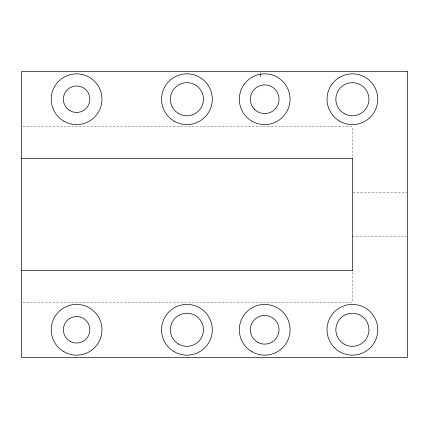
<?xml version="1.0" encoding="UTF-8"?>
<svg xmlns="http://www.w3.org/2000/svg" width="429" height="429" viewBox="0 0 429 429"><rect width="100%" height="100%" fill="white"/><g stroke="black" fill="none" stroke-linecap="round" stroke-linejoin="round"><path stroke-width="0.32" stroke-dasharray="2.15 1.61" d="M22.791 126.802L352.397 126.802L352.397 157.979M353.056 192.465L406.885 192.465M352.391 236.535L406.885 236.535M22.791 302.198L352.397 302.198L352.397 271.021M260.264 72.249L260.264 73.466"/><path stroke-width="0.64" d="M21.45 158.644L352.397 158.644M21.45 270.356L352.397 270.356M352.397 158.263L352.397 270.737M260.264 74.078L260.264 76.512M407.55 71.643L21.45 71.643L21.45 357.357L407.55 357.357L407.55 71.643M344.122 113.551A16.549 16.549 0 0 0 368.945 99.222A16.549 16.549 0 0 0 344.122 84.894A16.549 16.549 0 0 0 344.122 113.551M254.553 109.363A14.339 14.339 0 0 0 278.544 102.933A14.339 14.339 0 0 0 260.982 85.371A14.339 14.339 0 0 0 254.553 109.363M178.646 113.551A16.549 16.549 0 0 0 203.469 99.222A16.549 16.549 0 0 0 178.646 84.894A16.549 16.549 0 0 0 178.646 113.551M178.646 344.106A16.549 16.549 0 0 0 203.469 329.778A16.549 16.549 0 0 0 178.646 315.449A16.549 16.549 0 0 0 178.646 344.106M257.523 342.197A14.339 14.339 0 0 0 279.032 329.778A14.339 14.339 0 0 0 257.523 317.358A14.339 14.339 0 0 0 257.523 342.197M344.122 344.106A16.549 16.549 0 0 0 368.945 329.778A16.549 16.549 0 0 0 344.122 315.449A16.549 16.549 0 0 0 344.122 344.106M69.986 110.687A13.24 13.24 0 0 0 89.843 99.222A13.24 13.24 0 0 0 69.986 87.757A13.24 13.24 0 0 0 69.986 110.687M69.986 341.243A13.24 13.24 0 0 0 89.843 329.778A13.24 13.24 0 0 0 69.986 318.313A13.24 13.24 0 0 0 69.986 341.243M174.233 121.192A25.37 25.37 0 0 0 212.296 99.222A25.37 25.37 0 0 0 174.233 77.247A25.37 25.37 0 0 0 174.233 121.192M252.005 121.192A25.37 25.37 0 0 0 290.063 99.222A25.37 25.37 0 0 0 252.005 77.247A25.37 25.37 0 0 0 252.005 121.192M339.709 121.192A25.37 25.37 0 0 0 377.767 99.222A25.37 25.37 0 0 0 339.709 77.247A25.37 25.37 0 0 0 339.709 121.192M334.454 347.721A25.37 25.37 0 0 0 376.903 336.347A25.37 25.37 0 0 0 345.828 305.271A25.37 25.37 0 0 0 334.454 347.721M252.005 351.753A25.37 25.37 0 0 0 290.063 329.778A25.37 25.37 0 0 0 252.005 307.808A25.37 25.37 0 0 0 252.005 351.753M174.233 351.753A25.37 25.37 0 0 0 212.296 329.778A25.37 25.37 0 0 0 174.233 307.808A25.37 25.37 0 0 0 174.233 351.753M63.921 121.192A25.37 25.37 0 0 0 101.979 99.222A25.37 25.37 0 0 0 63.921 77.247A25.37 25.37 0 0 0 63.921 121.192M63.921 351.753A25.37 25.37 0 0 0 101.979 329.778A25.37 25.37 0 0 0 63.921 307.808A25.37 25.37 0 0 0 63.921 351.753"/></g></svg>
